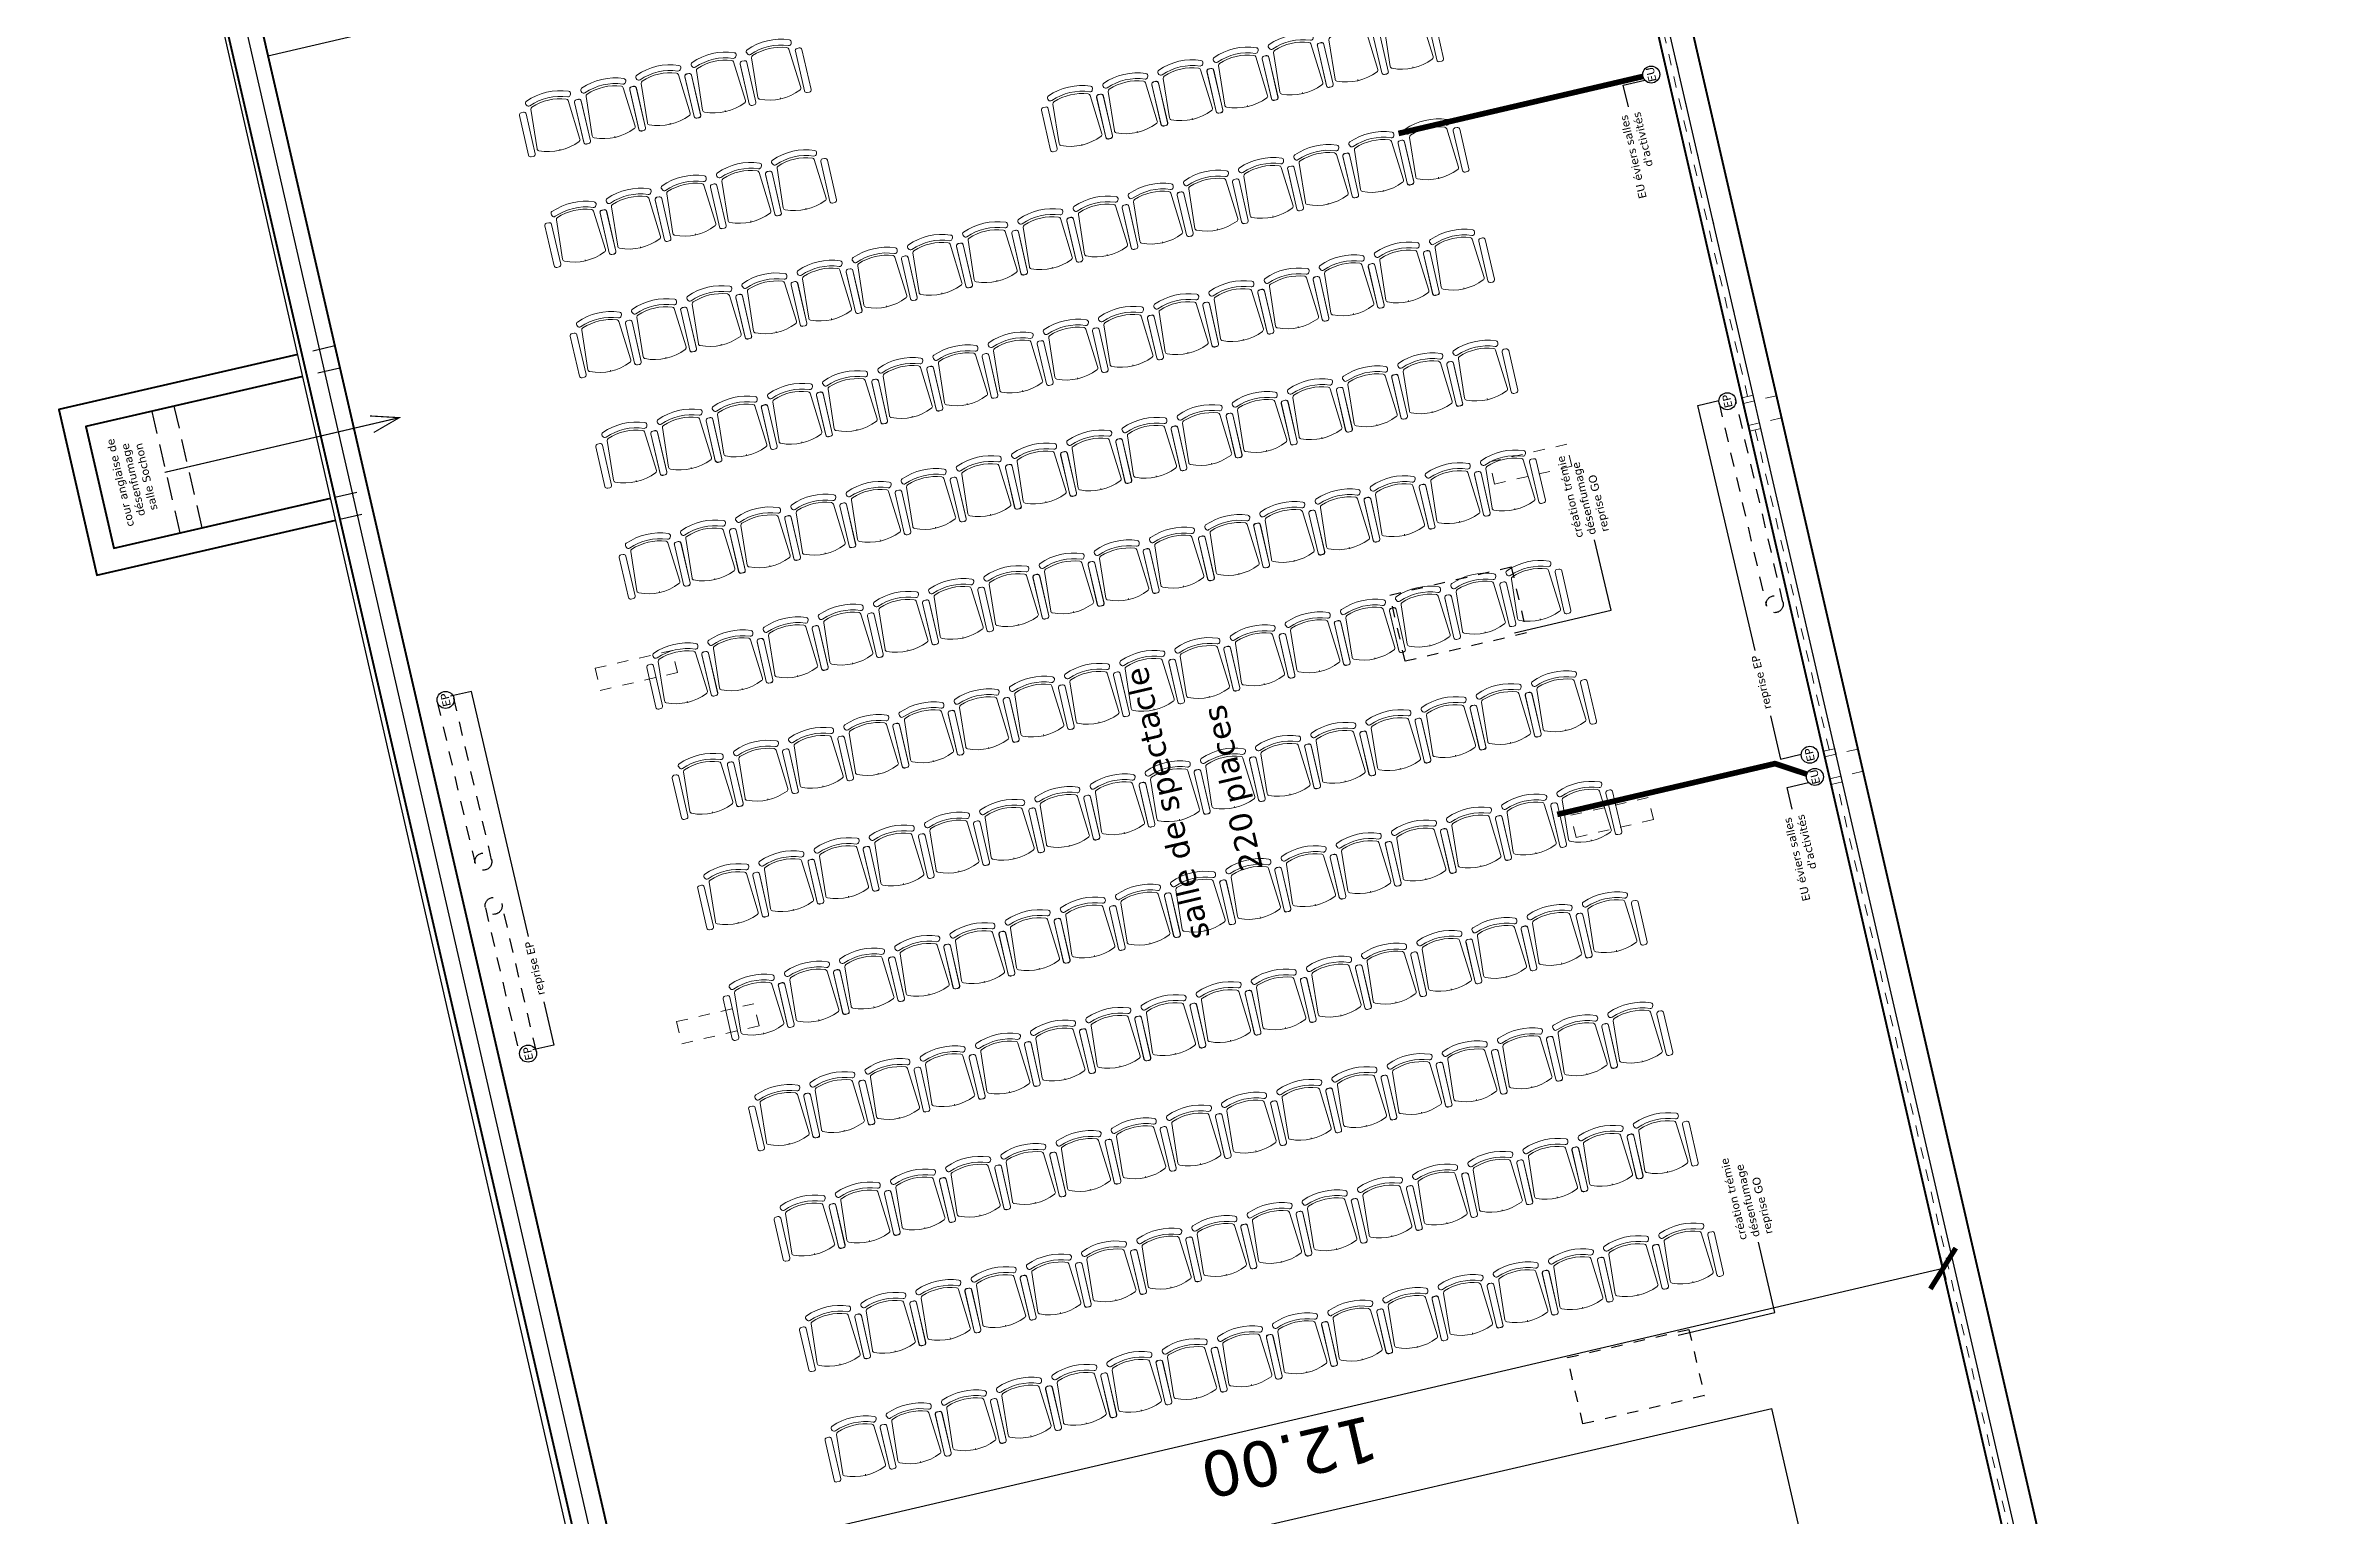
# Model space of a CAD drawing. Header units: metres. Extents: x 596002 to 596090, y 139647 to 139768.
# Drawn here: x 596064.59 to 596084.79, y 139692.57 to 139705.53 of the extents above; entities that cross this region are included whole.
import ezdxf

# ---------------------------------------------------------------- set-up
doc = ezdxf.new("R2010")
doc.units = ezdxf.units.M
doc.header["$MEASUREMENT"] = 0
doc.header["$PDMODE"] = 3
doc.header["$PDSIZE"] = 0.1
for name, pattern in [('01', [0.15, 0.1, -0.05]), ('02', [0.28, 0.2, -0.08]), ('CACHE2', [0.1875, 0.125, -0.0625]), ('CACHEX2', [0.75, 0.5, -0.25])]:
    doc.linetypes.add(name, pattern=pattern)
for name, color, linetype, lineweight in [('01-BETON-0.40', 4, 'Continuous', 40), ('01-BETON-VU', 6, 'Continuous', 18), ('01-FENETRES', 6, 'Continuous', 18), ('01-MOBILIER-0.10', 10, 'Continuous', 9)]:
    doc.layers.add(name, color=color, linetype=linetype, lineweight=lineweight)
for name, color, linetype in [('01-SANITAIRE-0.15', 44, 'Continuous'), ('02-VU-CACHE-01-0.10', 133, '01'), ('02-VU-CACHE-02-0.10', 133, '02'), ('06-TXT-DETAILS-DIVERS-02.20', 2, 'Continuous'), ('06-TXT-DIVERS-0.20', 70, 'Continuous'), ('08-VU-0.08', 56, 'Continuous'), ('08-VU-0.20', 32, 'Continuous')]:
    doc.layers.add(name, color=color, linetype=linetype)
doc.layers.add('10-TRACE-CONSTRUC-2', color=91, linetype='Continuous', plot=False)
doc.styles.add('COT', font='verdana.ttf')
doc.styles.add('locaux 100', font='verdana.ttf', dxfattribs={"height": 0.22})
doc.styles.add('locaux 20', font='verdana.ttf', dxfattribs={"height": 0.07})
doc.dimstyles.new('COT200', dxfattribs={"dimtxt": 0.4, "dimasz": 0.3, "dimexe": 0.1, "dimexo": 0.5, "dimgap": 0.1, "dimtad": 1, "dimzin": 0, "dimdsep": 46, "dimtxsty": 'COT', "dimblk": 'ARCHTICK', "dimcen": 0.1, "dimclrd": 256, "dimclre": 256, "dimclrt": 2, "dimadec": 0, "dimazin": 0, "dimtm": 1e-09, "dimtfac": 1, "dimtix": 1, "dimtofl": 0, "dimtmove": 1, "dimatfit": 3, "dimldrblk": 'ARCHTICK', "dimfxl": 0.3, "dimfxlon": 1, "dimtolj": 1, "dimtzin": 0, "dimlwd": -1, "dimlwe": -1, "dimarcsym": 0})

# ---------------------------------------------------------------- blocks, each defined once
blk = doc.blocks.new('_ArchTick')
at = {"color": 0, "linetype": 'ByBlock', "const_width": 0.15}
blk.add_lwpolyline([(-0.5, -0.5), (0.5, 0.5)], dxfattribs=at)
blk = doc.blocks.new('*D16')
at = {"layer": '10-TRACE-CONSTRUC-2', "transparency": 16777216}
for p, q in [((596081.295, 139694.924), (596081.36, 139694.647)), ((596081.337, 139694.744), (596069.651, 139692.02)), ((596069.602, 139692.227), (596069.673, 139691.922))]:
    blk.add_line(p, q, dxfattribs=at)
at = {"layer": 'Defpoints', "color": 0, "transparency": 16777216}
for p in [(596081.182, 139695.411), (596069.489, 139692.714), (596069.651, 139692.02)]:
    blk.add_point(p, dxfattribs=at)
at = {"layer": '10-TRACE-CONSTRUC-2', "transparency": 16777216, "xscale": 0.3, "yscale": 0.3, "zscale": 0.3}
for p, rotation in [((596081.337, 139694.744), 13.12127038304243), ((596069.651, 139692.02), 193.1212703830424)]:
    blk.add_blockref('_ArchTick', p, dxfattribs=dict(at, rotation=rotation))
at = {"layer": '10-TRACE-CONSTRUC-2', "color": 2, "transparency": 16777216, "insert": (596075.564, 139693.082), "char_height": 0.4, "attachment_point": 5, "rotation": 193.1213, "style": 'COT'}
blk.add_mtext('\\A1;12.00', dxfattribs=at)
blk = doc.blocks.new('A$C1641731E')
blk.add_line((0, 0), (0.01, 0))
for points in [[(0.401, 0.239, -0.414897), (0.381, 0.219), (0.021, 0.22, -0.414214), (0.001, 0.24), (0.001, 0.26, -0.414214), (0.021, 0.28), (0.381, 0.279, -0.413531), (0.401, 0.259), (0.401, 0.239)], [(0.454, -0.199, -0.402436), (0.443, -0.173, 0.187519), (0.443, 0.171, -0.402436), (0.454, 0.197), (0.463, 0.201, -0.425854), (0.49, 0.19, -0.187933), (0.49, -0.192, -0.425854), (0.463, -0.203)], [(0.038, -0.182, -0.208671), (0.039, 0.182, -0.317577), (0.059, 0.194), (0.411, 0.168, -0.295106), (0.428, 0.155, -0.175943), (0.428, -0.156, -0.296423), (0.411, -0.169), (0.057, -0.194, -0.318433)], [(0.401, -0.261, -0.414897), (0.381, -0.281), (0.021, -0.28, -0.414214), (0.001, -0.26), (0.001, -0.24, -0.414214), (0.021, -0.22), (0.381, -0.221, -0.413531), (0.401, -0.241), (0.401, -0.261)]]:
    blk.add_lwpolyline(points, format="xyb", close=True)

msp = doc.modelspace()

# ---------------------------------------------------------------- linework, layer by layer
at = {"layer": '01-BETON-0.40'}
for p, q in [((596064.623, 139712.476), (596073.096, 139675.74)), ((596083.238, 139687.829), (596078.137, 139709.948)), ((596082.946, 139687.761), (596077.889, 139709.686)), ((596066.196, 139706.989), (596072.826, 139678.244))]:
    msp.add_line(p, q, dxfattribs=at)
for points in [[(596066.816, 139702.809), (596064.707, 139702.323), (596065.044, 139700.861), (596067.151, 139701.347)], [(596066.861, 139702.614), (596064.947, 139702.173), (596065.194, 139701.101), (596067.107, 139701.542)]]:
    msp.add_lwpolyline(points, dxfattribs=at)
at = {"layer": '01-BETON-VU', "linetype": 'CACHEX2', "ltscale": 0.2}
for p, q in [((596079.867, 139702.445), (596079.575, 139702.378)), ((596079.62, 139702.183), (596079.575, 139702.378)), ((596079.912, 139702.25), (596079.867, 139702.445)), ((596079.912, 139702.25), (596079.62, 139702.183)), ((596078.016, 139702.018), (596077.334, 139701.861)), ((596078.061, 139701.823), (596078.016, 139702.018)), ((596077.379, 139701.666), (596077.334, 139701.861)), ((596078.061, 139701.823), (596077.379, 139701.666)), ((596070.123, 139700.198), (596069.441, 139700.04)), ((596070.168, 139700.003), (596070.123, 139700.198)), ((596069.441, 139700.04), (596069.486, 139699.845)), ((596070.168, 139700.003), (596069.486, 139699.845)), ((596080.586, 139699.327), (596080.294, 139699.26)), ((596080.339, 139699.065), (596080.294, 139699.26)), ((596080.631, 139699.132), (596080.586, 139699.327)), ((596080.631, 139699.132), (596080.339, 139699.065)), ((596078.735, 139698.9), (596078.053, 139698.743)), ((596078.098, 139698.548), (596078.053, 139698.743)), ((596078.78, 139698.705), (596078.735, 139698.9)), ((596078.78, 139698.705), (596078.098, 139698.548)), ((596070.842, 139697.08), (596070.16, 139696.922)), ((596070.887, 139696.885), (596070.842, 139697.08)), ((596070.16, 139696.922), (596070.205, 139696.727)), ((596070.887, 139696.885), (596070.205, 139696.727))]:
    msp.add_line(p, q, dxfattribs=at)
at = {"layer": '01-FENETRES', "linetype": 'CACHEX2', "ltscale": 0.2}
for p, q in [((596079.575, 139702.378), (596077.889, 139709.686)), ((596079.612, 139702.438), (596077.949, 139709.648)), ((596079.672, 139702.4), (596077.987, 139709.708)), ((596079.661, 139702.449), (596079.564, 139702.426)), ((596080.294, 139699.26), (596079.62, 139702.183)), ((596080.392, 139699.282), (596079.717, 139702.205)), ((596079.729, 139702.157), (596079.631, 139702.134)), ((596080.332, 139699.32), (596079.68, 139702.145)), ((596080.38, 139699.331), (596080.283, 139699.308)), ((596082.025, 139691.757), (596080.339, 139699.065)), ((596080.448, 139699.038), (596080.35, 139699.016)), ((596082.062, 139691.816), (596080.399, 139699.027)), ((596082.122, 139691.779), (596080.437, 139699.087))]:
    msp.add_line(p, q, dxfattribs=at)
at = {"layer": '01-SANITAIRE-0.15', "linetype": 'CACHE2'}
for p, q in [((596079.36, 139702.38), (596079.778, 139700.589)), ((596079.924, 139700.623), (596079.506, 139702.414)), ((596068.527, 139698.351), (596068.194, 139699.778)), ((596068.048, 139699.744), (596068.381, 139698.317)), ((596068.922, 139696.657), (596068.618, 139697.961)), ((596068.472, 139697.927), (596068.776, 139696.623))]:
    msp.add_line(p, q, dxfattribs=at)
at = {"layer": '01-SANITAIRE-0.15', "linetype": 'CACHE2', "const_width": 0.05}
for points in [[(596076.531, 139704.76), (596078.688, 139705.263)], [(596077.932, 139698.751), (596079.853, 139699.199), (596080.135, 139699.106)]]:
    msp.add_lwpolyline(points, dxfattribs=at)
at = {"layer": '01-SANITAIRE-0.15'}
for centre in [(596078.761, 139705.28), (596079.433, 139702.397), (596068.121, 139699.761), (596080.16, 139699.277), (596080.206, 139699.082), (596068.849, 139696.64)]:
    msp.add_circle(centre, 0.075, dxfattribs=at)
at = {"layer": '01-SANITAIRE-0.15', "linetype": 'CACHE2'}
for centre in [(596079.851, 139700.606), (596068.454, 139698.334), (596068.545, 139697.944)]:
    msp.add_circle(centre, 0.075, dxfattribs=at)
at = {"layer": '02-VU-CACHE-01-0.10'}
for points in [[(596076.59, 139700.102), (596076.59, 139700.102), (596076.454, 139700.686), (596076.454, 139700.686), (596077.525, 139700.936), (596077.525, 139700.936), (596077.661, 139700.352), (596077.661, 139700.352)], [(596078.159, 139693.372), (596078.159, 139693.372), (596078.022, 139693.957), (596078.022, 139693.957), (596079.094, 139694.207), (596079.094, 139694.207), (596079.23, 139693.622), (596079.23, 139693.622)]]:
    msp.add_lwpolyline(points, close=True, dxfattribs=at)
at = {"layer": '02-VU-CACHE-02-0.10'}
for points in [[(596067.143, 139702.885), (596066.851, 139702.817)], [(596067.188, 139702.69), (596066.896, 139702.622)], [(596065.779, 139701.236), (596065.531, 139702.308)], [(596065.974, 139701.281), (596065.726, 139702.353)], [(596067.143, 139701.55), (596067.435, 139701.618)], [(596067.188, 139701.356), (596067.48, 139701.423)]]:
    msp.add_lwpolyline(points, dxfattribs=at)
at = {"layer": '06-TXT-DETAILS-DIVERS-02.20'}
for points in [[(596078.56, 139704.996), (596078.515, 139705.186), (596078.705, 139705.23)], [(596079.678, 139700.196), (596079.174, 139702.36), (596079.358, 139702.403)], [(596077.554, 139700.354), (596078.407, 139700.553), (596078.262, 139701.173)], [(596068.853, 139697.673), (596068.349, 139699.836), (596068.165, 139699.793)], [(596079.813, 139699.62), (596079.901, 139699.239), (596080.086, 139699.282)], [(596080.004, 139698.798), (596079.96, 139698.988), (596080.15, 139699.032)], [(596068.987, 139697.097), (596069.076, 139696.716), (596068.892, 139696.673)], [(596078.998, 139694.157), (596079.851, 139694.356), (596079.707, 139694.976)]]:
    msp.add_lwpolyline(points, dxfattribs=at)
at = {"layer": '08-VU-0.08'}
msp.add_line((596078.24, 139708.166), (596066.553, 139705.442), dxfattribs=at)
at = {"layer": '08-VU-0.20'}
for p in [(596071.542, 139691.597), (596080.319, 139691.363)]:
    msp.add_line(p, (596079.825, 139693.507), dxfattribs=at)
at = {"layer": '08-VU-0.20', "const_width": 0.01}
for points in [[(596065.642, 139701.769), (596067.713, 139702.252)], [(596067.453, 139702.267), (596067.713, 139702.252), (596067.487, 139702.121)]]:
    msp.add_lwpolyline(points, dxfattribs=at)
at = {"layer": '10-TRACE-CONSTRUC-2'}
for points in [[(596072.399, 139678.428), (596064.592, 139712.523), (596076.901, 139715.288), (596084.789, 139681.105)], [(596072.593, 139678.473), (596064.832, 139712.372), (596076.751, 139715.049), (596084.594, 139681.06)]]:
    msp.add_lwpolyline(points, dxfattribs=at)

# ---------------------------------------------------------------- block references
at = {"layer": '01-MOBILIER-0.10', "rotation": 103.1212703830424}
for p in [(596076.66, 139705.338), (596071.079, 139705.065), (596075.686, 139705.111), (596076.173, 139705.225), (596070.104, 139704.84), (596070.592, 139704.952), (596074.712, 139704.884), (596075.2, 139704.996), (596069.618, 139704.725), (596073.738, 139704.657), (596074.226, 139704.769), (596069.131, 139704.611), (596076.398, 139704.251), (596076.885, 139704.363), (596071.303, 139704.09), (596075.911, 139704.136), (596070.329, 139703.865), (596070.816, 139703.978), (596074.937, 139703.909), (596075.424, 139704.022), (596069.356, 139703.636), (596069.842, 139703.751), (596073.963, 139703.682), (596074.45, 139703.795), (596072.989, 139703.455), (596073.476, 139703.57), (596072.015, 139703.23), (596072.502, 139703.343), (596076.622, 139703.276), (596077.11, 139703.389), (596071.528, 139703.116), (596075.649, 139703.047), (596076.136, 139703.162), (596070.554, 139702.891), (596071.041, 139703.003), (596074.675, 139702.82), (596075.162, 139702.935), (596069.58, 139702.662), (596070.067, 139702.776), (596074.188, 139702.708), (596073.214, 139702.481), (596073.701, 139702.595), (596077.316, 139702.41), (596072.24, 139702.256), (596072.727, 139702.368), (596076.829, 139702.298), (596071.266, 139702.029), (596071.753, 139702.141), (596075.856, 139702.069), (596076.342, 139702.183), (596070.292, 139701.802), (596070.779, 139701.917), (596074.882, 139701.841), (596075.368, 139701.956), (596069.805, 139701.687), (596073.907, 139701.617), (596074.395, 139701.729), (596073.421, 139701.502), (596077.559, 139701.44), (596072.446, 139701.277), (596072.933, 139701.39), (596076.585, 139701.213), (596077.072, 139701.328), (596071.472, 139701.05), (596071.96, 139701.163), (596076.099, 139701.098), (596070.498, 139700.823), (596070.985, 139700.938), (596075.125, 139700.871), (596075.611, 139700.986), (596070.012, 139700.709), (596074.15, 139700.647), (596074.637, 139700.759), (596073.176, 139700.42), (596073.664, 139700.532), (596077.784, 139700.466), (596072.202, 139700.193), (596072.689, 139700.307), (596076.81, 139700.239), (596077.297, 139700.353), (596071.715, 139700.08), (596075.836, 139700.012), (596076.323, 139700.124), (596070.741, 139699.853), (596071.228, 139699.968), (596074.862, 139699.785), (596075.349, 139699.897), (596070.255, 139699.739), (596074.375, 139699.672), (596073.401, 139699.445), (596073.888, 139699.558), (596077.521, 139699.379), (596078.009, 139699.491), (596072.427, 139699.218), (596072.914, 139699.333), (596077.035, 139699.264), (596071.453, 139698.993), (596071.94, 139699.106), (596076.061, 139699.037), (596076.548, 139699.149), (596070.966, 139698.879), (596075.087, 139698.81), (596075.574, 139698.922), (596070.479, 139698.764), (596074.113, 139698.583), (596074.6, 139698.698), (596073.626, 139698.471), (596077.746, 139698.404), (596078.233, 139698.517), (596072.652, 139698.244), (596073.139, 139698.358), (596076.773, 139698.175), (596077.259, 139698.29), (596071.678, 139698.019), (596072.165, 139698.131), (596076.286, 139698.063), (596070.704, 139697.79), (596071.191, 139697.904), (596075.312, 139697.836), (596075.799, 139697.948), (596074.338, 139697.609), (596074.824, 139697.723), (596073.363, 139697.384), (596073.851, 139697.496), (596077.971, 139697.43), (596078.458, 139697.542), (596072.389, 139697.157), (596072.877, 139697.269), (596076.998, 139697.201), (596077.484, 139697.315), (596071.902, 139697.045), (596076.024, 139696.974), (596076.51, 139697.088), (596070.929, 139696.815), (596071.416, 139696.93), (596075.536, 139696.861), (596074.563, 139696.634), (596075.049, 139696.749), (596078.683, 139696.568), (596073.588, 139696.41), (596074.075, 139696.522), (596078.196, 139696.456), (596072.614, 139696.183), (596073.101, 139696.295), (596077.222, 139696.226), (596077.709, 139696.341), (596071.64, 139695.955), (596072.127, 139696.07), (596076.248, 139695.999), (596076.735, 139696.114), (596071.154, 139695.841), (596075.274, 139695.774), (596075.761, 139695.887), (596074.3, 139695.547), (596074.787, 139695.66), (596078.908, 139695.593), (596073.813, 139695.435), (596077.934, 139695.366), (596078.42, 139695.481), (596072.839, 139695.208), (596073.326, 139695.32), (596076.96, 139695.139), (596077.447, 139695.252), (596071.865, 139694.981), (596072.352, 139695.096), (596076.473, 139695.025), (596071.378, 139694.866), (596075.499, 139694.8), (596075.986, 139694.912), (596074.525, 139694.573), (596075.012, 139694.685), (596079.132, 139694.619), (596073.551, 139694.346), (596074.038, 139694.461), (596078.158, 139694.392), (596078.645, 139694.507), (596073.064, 139694.234), (596077.185, 139694.165), (596077.672, 139694.277), (596072.09, 139694.007), (596072.576, 139694.121), (596076.211, 139693.938), (596076.698, 139694.05), (596071.603, 139693.892), (596075.723, 139693.826), (596074.75, 139693.599), (596075.237, 139693.711), (596073.776, 139693.372), (596074.262, 139693.486), (596072.801, 139693.147), (596073.288, 139693.259), (596071.828, 139692.918), (596072.315, 139693.032)]:
    msp.add_blockref('A$C1641731E', p, dxfattribs=at)

# ---------------------------------------------------------------- texts
at = {"layer": '01-SANITAIRE-0.15', "char_height": 0.07, "width": 0.15887, "attachment_point": 5, "rotation": 103.1213, "style": 'locaux 20'}
for s, insert in [('EU', (596078.761, 139705.28)), ('EP', (596079.433, 139702.397)), ('EP', (596068.121, 139699.761)), ('EP', (596080.16, 139699.277)), ('EU', (596080.206, 139699.082)), ('EP', (596068.849, 139696.64))]:
    msp.add_mtext(s, dxfattribs=dict(at, insert=insert))
at = {"layer": '06-TXT-DETAILS-DIVERS-02.20', "char_height": 0.07, "rotation": 103.1213, "style": 'locaux 20'}
for s, insert, width, attachment_point in [("EU éviers salles d'activités", (596078.574, 139704.934), 1.15877, 6), ('cour anglaise de\\Pdésenfumage\\Psalle Sochon', (596065.363, 139701.704), 1.13549, 5), ('création trémie désenfumage\\Preprise GO', (596078.251, 139701.221), 0.94096, 4), ('reprise EP', (596079.798, 139699.683), 1.15877, 4), ("EU éviers salles d'activités", (596080.019, 139698.735), 1.15877, 6), ('reprise EP', (596068.973, 139697.159), 1.15877, 4), ('création trémie désenfumage\\Preprise GO', (596079.696, 139695.024), 0.94096, 4)]:
    msp.add_mtext(s, dxfattribs=dict(at, insert=insert, width=width, attachment_point=attachment_point))
at = {"layer": '06-TXT-DIVERS-0.20', "char_height": 0.2, "width": 2.37148, "attachment_point": 5, "rotation": 103.1213, "style": 'locaux 100'}
for s, insert in [('salle de spectacle', (596074.518, 139698.854)), ('220 places', (596075.096, 139698.989))]:
    msp.add_mtext(s, dxfattribs=dict(at, insert=insert))

# ---------------------------------------------------------------- dimensions: what is measured, and where the dimension line sits
at = {"layer": '10-TRACE-CONSTRUC-2'}
dim = msp.add_linear_dim(base=(596069.651, 139692.02), p1=(596081.182, 139695.411), p2=(596069.489, 139692.714), angle=193.1213, dimstyle='COT200', dxfattribs=at)
dim.commit()
dim.dimension.update_dxf_attribs({"geometry": '*D16', "text_midpoint": (596075.564, 139693.082)})

doc.saveas('drawing.dxf')
